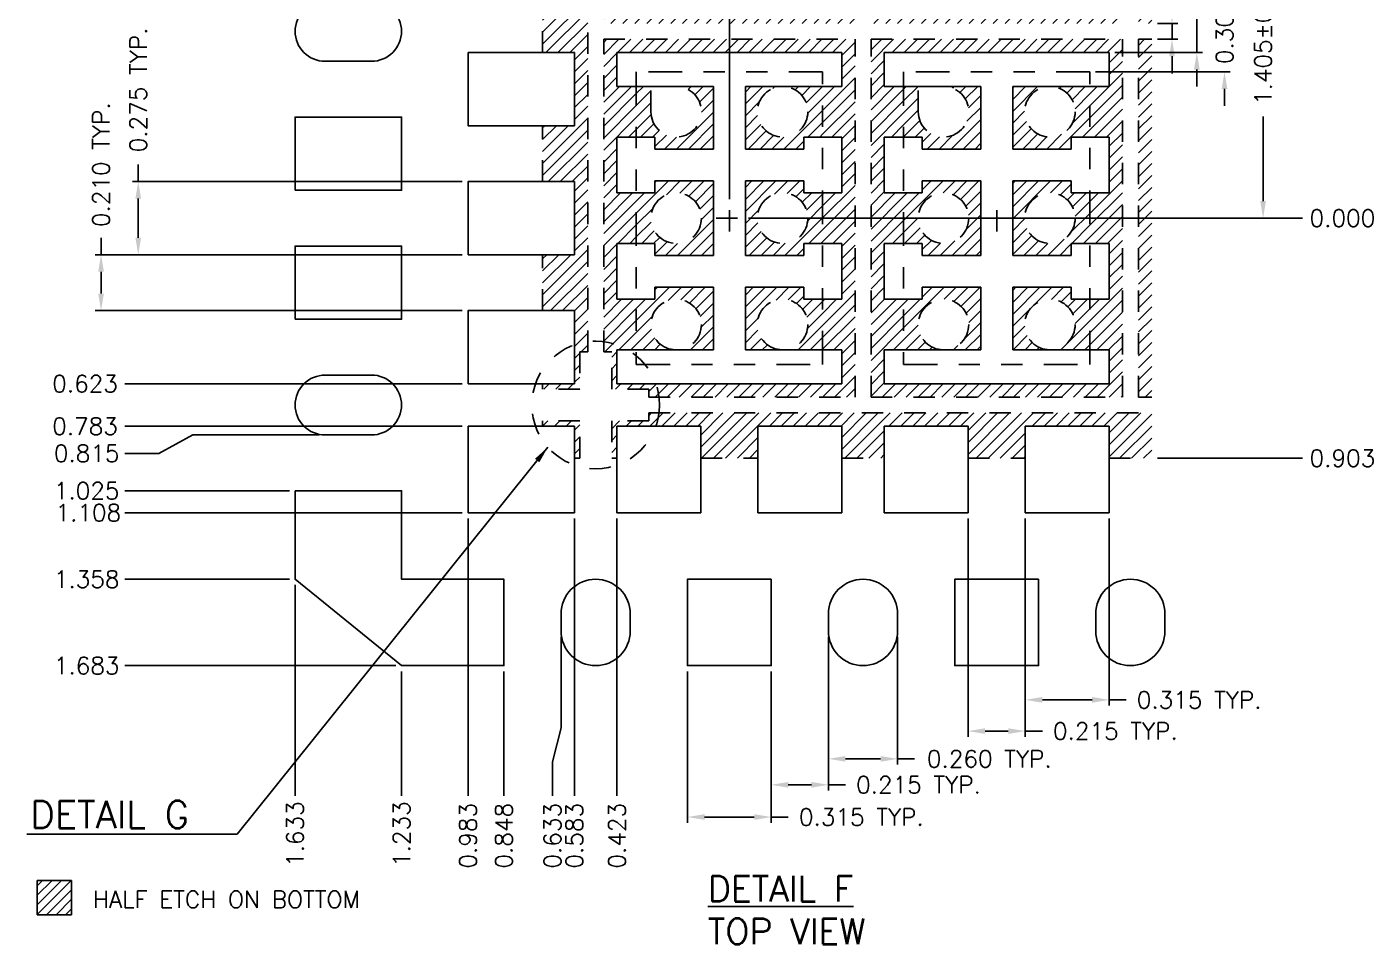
# Model space of a CAD drawing. Header units: millimetres. Extents: x 395.77 to 405.72, y 139.52 to 146.71.
# Drawn here: x 395.77 to 402.1, y 139.52 to 143.84 of the extents above; entities that cross this region are included whole.
import ezdxf
from ezdxf.enums import TextEntityAlignment as Align

# ---------------------------------------------------------------- set-up
doc = ezdxf.new("R2010")
doc.units = ezdxf.units.MM
doc.header["$LTSCALE"] = 0.5
doc.header["$PDMODE"] = 98
for name, pattern in [('CENTER', [50.8, 31.75, -6.35, 6.35, -6.35]), ('HIDDEN', [0.375, 0.25, -0.125]), ('PHANTOM2', [31.75, 15.875, -3.175, 3.175, -3.175, 3.175, -3.175])]:
    doc.linetypes.add(name, pattern=pattern)
for name, color, linetype in [('1D', 4, 'Continuous'), ('BTM', 7, 'HIDDEN'), ('CEN', 2, 'CENTER'), ('DIM', 3, 'Continuous'), ('HEB', 4, 'Continuous'), ('PKG', 1, 'PHANTOM2')]:
    doc.layers.add(name, color=color, linetype=linetype)
doc.styles.add('SIMPLEX', font='simplex.shx', dxfattribs={"bigfont": 'AllInOneBig.shx'})
doc.dimstyles.new('SHEET2', dxfattribs={"dimtxt": 0.08, "dimasz": 0.08, "dimexe": 0.027, "dimexo": 0.027, "dimgap": 0.027, "dimtad": 1, "dimdec": 3, "dimlfac": 0.8, "dimrnd": 0.0005, "dimzin": 1, "dimtxsty": 'SIMPLEX', "dimcen": 0.1905, "dimclrd": 256, "dimclre": 256, "dimclrt": 256, "dimazin": 3, "dimtp": 0.03, "dimtm": 0.05, "dimtfac": 0.8, "dimtdec": 3, "dimtmove": 0, "dimatfit": 3, "dimfxl": 0.05, "dimtzin": 4, "dimlwd": -1, "dimlwe": -1})
pattern_1 = [(45, (413.059656, 128.648747), (-0.0280633, 0.0280633), [])]

# ---------------------------------------------------------------- blocks, each defined once
blk = doc.blocks.new('*D128')
at = {"layer": 'Defpoints', "color": 0, "ltscale": 0.1, "transparency": 16777216}
for p in [(399.0722, 142.9364), (399.1347, 142.9364), (401.7659, 142.9364)]:
    blk.add_point(p, dxfattribs=at)
at = {"layer": 'DIM', "ltscale": 0.1, "transparency": 16777216}
blk.add_line((399.1617, 142.9364), (401.7659, 142.9364), dxfattribs=at)
at = {"layer": 'DIM', "ltscale": 0.1, "transparency": 16777216, "insert": (401.9529, 142.9364), "char_height": 0.08, "attachment_point": 5, "style": 'SIMPLEX'}
blk.add_mtext('\\A1;0.000', dxfattribs=at)
blk = doc.blocks.new('*D129')
at = {"layer": 'Defpoints', "color": 0, "ltscale": 0.1, "transparency": 16777216}
for p in [(399.0722, 146.3802), (399.0722, 142.9989), (399.0722, 142.9364)]:
    blk.add_point(p, dxfattribs=at)
at = {"layer": 'DIM', "ltscale": 0.1, "transparency": 16777216}
blk.add_line((399.0722, 143.0259), (399.0722, 146.3802), dxfattribs=at)
at = {"layer": 'DIM', "ltscale": 0.1, "transparency": 16777216, "insert": (399.0722, 146.5672), "char_height": 0.08, "attachment_point": 5, "rotation": 90, "style": 'SIMPLEX'}
blk.add_mtext('\\A1;0.000', dxfattribs=at)
blk = doc.blocks.new('*D130')
at = {"layer": 'Defpoints', "color": 0, "ltscale": 0.1, "transparency": 16777216}
for p in [(398.1941, 146.3802), (398.1941, 145.6708), (399.0722, 142.9364)]:
    blk.add_point(p, dxfattribs=at)
at = {"layer": 'DIM', "ltscale": 0.1, "transparency": 16777216}
blk.add_line((398.1941, 145.6978), (398.1941, 146.3802), dxfattribs=at)
at = {"layer": 'DIM', "ltscale": 0.1, "transparency": 16777216, "insert": (398.1941, 146.5672), "char_height": 0.08, "attachment_point": 5, "rotation": 90, "style": 'SIMPLEX'}
blk.add_mtext('\\A1;0.703', dxfattribs=at)
blk = doc.blocks.new('*D131')
at = {"layer": 'Defpoints', "color": 0, "ltscale": 0.1, "transparency": 16777216}
for p in [(400.3909, 144.6927), (401.5802, 144.6927), (400.3909, 142.9364)]:
    blk.add_point(p, dxfattribs=at)
at = {"layer": 'DIM', "ltscale": 0.1, "transparency": 16777216}
for p, q in [((400.4179, 144.6927), (401.6072, 144.6927)), ((401.5802, 144.6127), (401.5802, 144.2149)), ((401.5802, 143.0164), (401.5802, 143.4142)), ((400.4179, 142.9364), (401.6072, 142.9364))]:
    blk.add_line(p, q, dxfattribs=at)
for points in [[(401.5668, 144.6127), (401.5935, 144.6127), (401.5802, 144.6927)], [(401.5668, 143.0164), (401.5935, 143.0164), (401.5802, 142.9364)]]:
    blk.add_solid(points, dxfattribs=at)
at = {"layer": 'DIM', "ltscale": 0.1, "transparency": 16777216, "insert": (401.5802, 143.8146), "char_height": 0.08, "attachment_point": 5, "rotation": 90, "style": 'SIMPLEX'}
blk.add_mtext('\\A1;1.405%%P0.025', dxfattribs=at)
blk = doc.blocks.new('*D132')
at = {"layer": 'Defpoints', "color": 0, "ltscale": 0.1, "transparency": 16777216}
for p in [(400.7659, 144.0052), (401.3989, 144.0052), (400.7659, 143.6239)]:
    blk.add_point(p, dxfattribs=at)
at = {"layer": 'DIM', "ltscale": 0.1, "transparency": 16777216}
for p, q in [((401.3989, 144.0852), (401.3989, 144.1652)), ((400.7929, 144.0052), (401.4259, 144.0052)), ((401.3989, 144.0052), (401.3989, 144.0016)), ((400.7929, 143.6239), (401.4259, 143.6239)), ((401.3989, 143.6239), (401.3989, 143.6276)), ((401.3989, 143.5439), (401.3989, 143.4639))]:
    blk.add_line(p, q, dxfattribs=at)
for points in [[(401.3855, 144.0852), (401.4122, 144.0852), (401.3989, 144.0052)], [(401.3855, 143.5439), (401.4122, 143.5439), (401.3989, 143.6239)]]:
    blk.add_solid(points, dxfattribs=at)
at = {"layer": 'DIM', "ltscale": 0.1, "transparency": 16777216, "insert": (401.3989, 143.8146), "char_height": 0.08, "attachment_point": 5, "rotation": 90, "style": 'SIMPLEX'}
blk.add_mtext('\\A1;0.305', dxfattribs=at)
blk = doc.blocks.new('*D133')
at = {"layer": 'Defpoints', "color": 0, "ltscale": 0.1, "transparency": 16777216}
for p in [(400.8566, 143.9146), (401.2688, 143.9146), (400.8566, 143.7146)]:
    blk.add_point(p, dxfattribs=at)
at = {"layer": 'DIM', "ltscale": 0.1, "transparency": 16777216}
for p, q in [((401.2688, 143.9946), (401.2688, 144.827)), ((400.8836, 143.9146), (401.2958, 143.9146)), ((401.2688, 143.7146), (401.2688, 143.9146)), ((400.8836, 143.7146), (401.2958, 143.7146)), ((401.2688, 143.6346), (401.2688, 143.5546))]:
    blk.add_line(p, q, dxfattribs=at)
for points in [[(401.2554, 143.9946), (401.2821, 143.9946), (401.2688, 143.9146)], [(401.2554, 143.6346), (401.2821, 143.6346), (401.2688, 143.7146)]]:
    blk.add_solid(points, dxfattribs=at)
at = {"layer": 'DIM', "ltscale": 0.1, "transparency": 16777216, "insert": (401.2688, 145.2274), "char_height": 0.08, "attachment_point": 5, "rotation": 90, "style": 'SIMPLEX'}
blk.add_mtext('\\A1;0.160%%P0.030', dxfattribs=at)
blk = doc.blocks.new('*D134')
at = {"layer": 'Defpoints', "color": 0, "ltscale": 0.1, "transparency": 16777216}
for p in [(401.0566, 143.8521), (401.1521, 143.8521), (401.0566, 143.7771)]:
    blk.add_point(p, dxfattribs=at)
at = {"layer": 'DIM', "ltscale": 0.1, "transparency": 16777216}
for p, q in [((401.1521, 143.9321), (401.1521, 144.0121)), ((401.0836, 143.8521), (401.1791, 143.8521)), ((401.1521, 143.7771), (401.1521, 143.8521)), ((401.0836, 143.7771), (401.1791, 143.7771)), ((401.1521, 143.6971), (401.1521, 143.6171))]:
    blk.add_line(p, q, dxfattribs=at)
for points in [[(401.1387, 143.9321), (401.1654, 143.9321), (401.1521, 143.8521)], [(401.1387, 143.6971), (401.1654, 143.6971), (401.1521, 143.7771)]]:
    blk.add_solid(points, dxfattribs=at)
at = {"layer": 'DIM', "ltscale": 0.1, "transparency": 16777216, "insert": (401.1521, 144.1991), "char_height": 0.08, "attachment_point": 5, "rotation": 90, "style": 'SIMPLEX'}
blk.add_mtext('\\A1;0.060', dxfattribs=at)
blk = doc.blocks.new('*D135')
at = {"layer": 'Defpoints', "color": 0, "ltscale": 0.1, "transparency": 16777216}
for p in [(399.0722, 142.9364), (397.0316, 141.2396), (397.0316, 140.2208)]:
    blk.add_point(p, dxfattribs=at)
at = {"layer": 'DIM', "ltscale": 0.1, "transparency": 16777216}
blk.add_line((397.0316, 141.2126), (397.0316, 140.2208), dxfattribs=at)
at = {"layer": 'DIM', "ltscale": 0.1, "transparency": 16777216, "insert": (397.0316, 140.0414), "char_height": 0.08, "attachment_point": 5, "rotation": 90, "style": 'SIMPLEX'}
blk.add_mtext('\\A1;1.633', dxfattribs=at)
blk = doc.blocks.new('*D136')
at = {"layer": 'Defpoints', "color": 0, "ltscale": 0.1, "transparency": 16777216}
for p in [(399.0722, 142.9364), (397.5316, 140.8333), (397.5316, 140.2208)]:
    blk.add_point(p, dxfattribs=at)
at = {"layer": 'DIM', "ltscale": 0.1, "transparency": 16777216}
blk.add_line((397.5316, 140.8063), (397.5316, 140.2208), dxfattribs=at)
at = {"layer": 'DIM', "ltscale": 0.1, "transparency": 16777216, "insert": (397.5316, 140.0414), "char_height": 0.08, "attachment_point": 5, "rotation": 90, "style": 'SIMPLEX'}
blk.add_mtext('\\A1;1.233', dxfattribs=at)
blk = doc.blocks.new('*D137')
at = {"layer": 'Defpoints', "color": 0, "ltscale": 0.1, "transparency": 16777216}
for p in [(399.0722, 142.9364), (397.8441, 141.5521), (397.8441, 140.2208)]:
    blk.add_point(p, dxfattribs=at)
at = {"layer": 'DIM', "ltscale": 0.1, "transparency": 16777216}
blk.add_line((397.8441, 141.5251), (397.8441, 140.2208), dxfattribs=at)
at = {"layer": 'DIM', "ltscale": 0.1, "transparency": 16777216, "insert": (397.8441, 140.0338), "char_height": 0.08, "attachment_point": 5, "rotation": 90, "style": 'SIMPLEX'}
blk.add_mtext('\\A1;0.983', dxfattribs=at)
blk = doc.blocks.new('*D138')
at = {"layer": 'Defpoints', "color": 0, "ltscale": 0.1, "transparency": 16777216}
for p in [(399.0722, 142.9364), (398.3441, 141.5521), (398.3441, 140.2208)]:
    blk.add_point(p, dxfattribs=at)
at = {"layer": 'DIM', "ltscale": 0.1, "transparency": 16777216}
blk.add_line((398.3441, 141.5251), (398.3441, 140.2208), dxfattribs=at)
at = {"layer": 'DIM', "ltscale": 0.1, "transparency": 16777216, "insert": (398.3441, 140.0338), "char_height": 0.08, "attachment_point": 5, "rotation": 90, "style": 'SIMPLEX'}
blk.add_mtext('\\A1;0.583', dxfattribs=at)
blk = doc.blocks.new('*D139')
at = {"layer": 'Defpoints', "color": 0, "ltscale": 0.1, "transparency": 16777216}
for p in [(399.0722, 142.9364), (398.5441, 141.5521), (398.5441, 140.2208)]:
    blk.add_point(p, dxfattribs=at)
at = {"layer": 'DIM', "ltscale": 0.1, "transparency": 16777216}
blk.add_line((398.5441, 141.5251), (398.5441, 140.2208), dxfattribs=at)
at = {"layer": 'DIM', "ltscale": 0.1, "transparency": 16777216, "insert": (398.5441, 140.0338), "char_height": 0.08, "attachment_point": 5, "rotation": 90, "style": 'SIMPLEX'}
blk.add_mtext('\\A1;0.423', dxfattribs=at)
blk = doc.blocks.new('*D140')
at = {"layer": 'Defpoints', "color": 0, "ltscale": 0.1, "transparency": 16777216}
for p in [(399.0722, 142.9364), (396.2316, 141.6552), (397.0316, 141.6552)]:
    blk.add_point(p, dxfattribs=at)
at = {"layer": 'DIM', "ltscale": 0.1, "transparency": 16777216}
blk.add_line((397.0046, 141.6552), (396.2316, 141.6552), dxfattribs=at)
at = {"layer": 'DIM', "ltscale": 0.1, "transparency": 16777216, "insert": (396.0522, 141.6552), "char_height": 0.08, "attachment_point": 5, "style": 'SIMPLEX'}
blk.add_mtext('\\A1;1.025', dxfattribs=at)
blk = doc.blocks.new('*D141')
at = {"layer": 'Defpoints', "color": 0, "ltscale": 0.1, "transparency": 16777216}
for p in [(399.0722, 142.9364), (397.1722, 141.9177), (396.2316, 141.8309)]:
    blk.add_point(p, dxfattribs=at)
at = {"layer": 'DIM', "ltscale": 0.1, "transparency": 16777216}
for p, q in [((396.5516, 141.9177), (396.3916, 141.8309)), ((397.1452, 141.9177), (396.5516, 141.9177)), ((396.3916, 141.8309), (396.2316, 141.8309))]:
    blk.add_line(p, q, dxfattribs=at)
at = {"layer": 'DIM', "ltscale": 0.1, "transparency": 16777216, "insert": (396.0522, 141.8309), "char_height": 0.08, "attachment_point": 5, "style": 'SIMPLEX'}
blk.add_mtext('\\A1;0.815', dxfattribs=at)
blk = doc.blocks.new('*D142')
at = {"layer": 'Defpoints', "color": 0, "ltscale": 0.1, "transparency": 16777216}
for p in [(399.0722, 142.9364), (396.2316, 141.9583), (397.8441, 141.9583)]:
    blk.add_point(p, dxfattribs=at)
at = {"layer": 'DIM', "ltscale": 0.1, "transparency": 16777216}
blk.add_line((397.8171, 141.9583), (396.2316, 141.9583), dxfattribs=at)
at = {"layer": 'DIM', "ltscale": 0.1, "transparency": 16777216, "insert": (396.0446, 141.9583), "char_height": 0.08, "attachment_point": 5, "style": 'SIMPLEX'}
blk.add_mtext('\\A1;0.783', dxfattribs=at)
blk = doc.blocks.new('*D143')
at = {"layer": 'Defpoints', "color": 0, "ltscale": 0.1, "transparency": 16777216}
for p in [(399.0722, 142.9364), (396.2316, 142.1583), (397.8441, 142.1583)]:
    blk.add_point(p, dxfattribs=at)
at = {"layer": 'DIM', "ltscale": 0.1, "transparency": 16777216}
blk.add_line((397.8171, 142.1583), (396.2316, 142.1583), dxfattribs=at)
at = {"layer": 'DIM', "ltscale": 0.1, "transparency": 16777216, "insert": (396.0446, 142.1583), "char_height": 0.08, "attachment_point": 5, "style": 'SIMPLEX'}
blk.add_mtext('\\A1;0.623', dxfattribs=at)
blk = doc.blocks.new('*D144')
at = {"layer": 'Defpoints', "color": 0, "ltscale": 0.1, "transparency": 16777216}
for p in [(399.0722, 142.9364), (401.0566, 141.8083), (401.7659, 141.8083)]:
    blk.add_point(p, dxfattribs=at)
at = {"layer": 'DIM', "ltscale": 0.1, "transparency": 16777216}
blk.add_line((401.0836, 141.8083), (401.7659, 141.8083), dxfattribs=at)
at = {"layer": 'DIM', "ltscale": 0.1, "transparency": 16777216, "insert": (401.9529, 141.8083), "char_height": 0.08, "attachment_point": 5, "style": 'SIMPLEX'}
blk.add_mtext('\\A1;0.903', dxfattribs=at)
blk = doc.blocks.new('*D149')
at = {"layer": 'Defpoints', "color": 0, "ltscale": 0.1, "transparency": 16777216}
for p in [(396.2945, 143.1083), (397.8441, 143.1083), (397.8441, 142.7646)]:
    blk.add_point(p, dxfattribs=at)
at = {"layer": 'DIM', "ltscale": 0.1, "transparency": 16777216}
for p, q in [((396.2945, 143.1083), (396.2945, 143.1883)), ((397.8171, 143.1083), (396.2675, 143.1083)), ((396.2945, 142.8446), (396.2945, 143.0283)), ((397.8171, 142.7646), (396.2675, 142.7646))]:
    blk.add_line(p, q, dxfattribs=at)
for points in [[(396.2811, 143.0283), (396.3078, 143.0283), (396.2945, 143.1083)], [(396.2811, 142.8446), (396.3078, 142.8446), (396.2945, 142.7646)]]:
    blk.add_solid(points, dxfattribs=at)
at = {"layer": 'DIM', "ltscale": 0.1, "transparency": 16777216, "insert": (396.2945, 143.5391), "char_height": 0.08, "attachment_point": 5, "rotation": 90, "style": 'SIMPLEX'}
blk.add_mtext('\\A1;0.275 TYP.', dxfattribs=at)
blk = doc.blocks.new('*D150')
at = {"layer": 'Defpoints', "color": 0, "ltscale": 0.1, "transparency": 16777216}
for p in [(396.1197, 142.7646), (397.8441, 142.7646), (397.8441, 142.5021)]:
    blk.add_point(p, dxfattribs=at)
at = {"layer": 'DIM', "ltscale": 0.1, "transparency": 16777216}
for p, q in [((396.1197, 142.7646), (396.1197, 142.8446)), ((397.8171, 142.7646), (396.0927, 142.7646)), ((396.1197, 142.5821), (396.1197, 142.6846)), ((397.8171, 142.5021), (396.0927, 142.5021))]:
    blk.add_line(p, q, dxfattribs=at)
for points in [[(396.1064, 142.6846), (396.133, 142.6846), (396.1197, 142.7646)], [(396.1064, 142.5821), (396.133, 142.5821), (396.1197, 142.5021)]]:
    blk.add_solid(points, dxfattribs=at)
at = {"layer": 'DIM', "ltscale": 0.1, "transparency": 16777216, "insert": (396.1197, 143.1877), "char_height": 0.08, "attachment_point": 5, "rotation": 90, "style": 'SIMPLEX'}
blk.add_mtext('\\A1;0.210 TYP.', dxfattribs=at)
blk = doc.blocks.new('*D151')
at = {"layer": 'Defpoints', "color": 0, "ltscale": 0.1, "transparency": 16777216}
for p in [(400.4628, 141.5521), (400.8566, 141.5521), (400.8566, 140.6725)]:
    blk.add_point(p, dxfattribs=at)
at = {"layer": 'DIM', "ltscale": 0.1, "transparency": 16777216}
for p, q in [((400.4628, 141.5251), (400.4628, 140.6455)), ((400.8566, 141.5251), (400.8566, 140.6455)), ((400.5428, 140.6725), (400.7766, 140.6725)), ((400.8566, 140.6725), (400.9366, 140.6725))]:
    blk.add_line(p, q, dxfattribs=at)
for points in [[(400.5428, 140.6858), (400.5428, 140.6591), (400.4628, 140.6725)], [(400.7766, 140.6858), (400.7766, 140.6591), (400.8566, 140.6725)]]:
    blk.add_solid(points, dxfattribs=at)
at = {"layer": 'DIM', "ltscale": 0.1, "transparency": 16777216, "insert": (401.2797, 140.6725), "char_height": 0.08, "attachment_point": 5, "style": 'SIMPLEX'}
blk.add_mtext('\\A1;0.315 TYP.', dxfattribs=at)
blk = doc.blocks.new('*D152')
at = {"layer": 'Defpoints', "color": 0, "ltscale": 0.1, "transparency": 16777216}
for p in [(400.1941, 141.5521), (400.4628, 141.5521), (400.4628, 140.5256)]:
    blk.add_point(p, dxfattribs=at)
at = {"layer": 'DIM', "ltscale": 0.1, "transparency": 16777216}
for p, q in [((400.1941, 141.5251), (400.1941, 140.4986)), ((400.4628, 141.5251), (400.4628, 140.4986)), ((400.2741, 140.5256), (400.3828, 140.5256)), ((400.4628, 140.5256), (400.5428, 140.5256))]:
    blk.add_line(p, q, dxfattribs=at)
for points in [[(400.2741, 140.5389), (400.2741, 140.5123), (400.1941, 140.5256)], [(400.3828, 140.5389), (400.3828, 140.5123), (400.4628, 140.5256)]]:
    blk.add_solid(points, dxfattribs=at)
at = {"layer": 'DIM', "ltscale": 0.1, "transparency": 16777216, "insert": (400.886, 140.5256), "char_height": 0.08, "attachment_point": 5, "style": 'SIMPLEX'}
blk.add_mtext('\\A1;0.215 TYP.', dxfattribs=at)
blk = doc.blocks.new('*D153')
at = {"layer": 'Defpoints', "color": 0, "ltscale": 0.1, "transparency": 16777216}
for p in [(399.0722, 142.9364), (396.2316, 141.2396), (397.0316, 141.2396)]:
    blk.add_point(p, dxfattribs=at)
at = {"layer": 'DIM', "ltscale": 0.1, "transparency": 16777216}
blk.add_line((397.0046, 141.2396), (396.2316, 141.2396), dxfattribs=at)
at = {"layer": 'DIM', "ltscale": 0.1, "transparency": 16777216, "insert": (396.0522, 141.2396), "char_height": 0.08, "attachment_point": 5, "style": 'SIMPLEX'}
blk.add_mtext('\\A1;1.358', dxfattribs=at)
blk = doc.blocks.new('*D154')
at = {"layer": 'Defpoints', "color": 0, "ltscale": 0.1, "transparency": 16777216}
for p in [(399.0722, 142.9364), (396.2316, 140.8333), (397.5316, 140.8333)]:
    blk.add_point(p, dxfattribs=at)
at = {"layer": 'DIM', "ltscale": 0.1, "transparency": 16777216}
blk.add_line((397.5046, 140.8333), (396.2316, 140.8333), dxfattribs=at)
at = {"layer": 'DIM', "ltscale": 0.1, "transparency": 16777216, "insert": (396.0522, 140.8333), "char_height": 0.08, "attachment_point": 5, "style": 'SIMPLEX'}
blk.add_mtext('\\A1;1.683', dxfattribs=at)
blk = doc.blocks.new('*D155')
at = {"layer": 'Defpoints', "color": 0, "ltscale": 0.1, "transparency": 16777216}
for p in [(399.0722, 142.9364), (396.2316, 141.5521), (397.8441, 141.5521)]:
    blk.add_point(p, dxfattribs=at)
at = {"layer": 'DIM', "ltscale": 0.1, "transparency": 16777216}
blk.add_line((397.8171, 141.5521), (396.2316, 141.5521), dxfattribs=at)
at = {"layer": 'DIM', "ltscale": 0.1, "transparency": 16777216, "insert": (396.0598, 141.5521), "char_height": 0.08, "attachment_point": 5, "style": 'SIMPLEX'}
blk.add_mtext('\\A1;1.108', dxfattribs=at)
blk = doc.blocks.new('*D156')
at = {"layer": 'Defpoints', "color": 0, "ltscale": 0.1, "transparency": 16777216}
for p in [(399.0722, 142.9364), (398.0128, 140.8333), (398.0128, 140.2208)]:
    blk.add_point(p, dxfattribs=at)
at = {"layer": 'DIM', "ltscale": 0.1, "transparency": 16777216}
blk.add_line((398.0128, 140.8063), (398.0128, 140.2208), dxfattribs=at)
at = {"layer": 'DIM', "ltscale": 0.1, "transparency": 16777216, "insert": (398.0128, 140.0338), "char_height": 0.08, "attachment_point": 5, "rotation": 90, "style": 'SIMPLEX'}
blk.add_mtext('\\A1;0.848', dxfattribs=at)
blk = doc.blocks.new('*D157')
at = {"layer": 'Defpoints', "color": 0, "ltscale": 0.1, "transparency": 16777216}
for p in [(399.0722, 142.9364), (398.2816, 140.9958), (398.241, 140.2208)]:
    blk.add_point(p, dxfattribs=at)
at = {"layer": 'DIM', "ltscale": 0.1, "transparency": 16777216}
for p, q in [((398.2816, 140.9688), (398.2816, 140.5408)), ((398.2816, 140.5408), (398.241, 140.3808)), ((398.241, 140.3808), (398.241, 140.2208))]:
    blk.add_line(p, q, dxfattribs=at)
at = {"layer": 'DIM', "ltscale": 0.1, "transparency": 16777216, "insert": (398.241, 140.0338), "char_height": 0.08, "attachment_point": 5, "rotation": 90, "style": 'SIMPLEX'}
blk.add_mtext('\\A1;0.633', dxfattribs=at)
blk = doc.blocks.new('*D160')
at = {"layer": 'Defpoints', "color": 0, "ltscale": 0.1, "transparency": 16777216}
for p in [(398.8753, 140.8333), (399.2691, 140.8333), (399.2691, 140.1217)]:
    blk.add_point(p, dxfattribs=at)
at = {"layer": 'DIM', "ltscale": 0.1, "transparency": 16777216}
for p, q in [((398.8753, 140.8063), (398.8753, 140.0947)), ((399.2691, 140.8063), (399.2691, 140.0947)), ((398.9553, 140.1217), (399.1891, 140.1217)), ((399.2691, 140.1217), (399.3491, 140.1217))]:
    blk.add_line(p, q, dxfattribs=at)
for points in [[(398.9553, 140.1351), (398.9553, 140.1084), (398.8753, 140.1217)], [(399.1891, 140.1351), (399.1891, 140.1084), (399.2691, 140.1217)]]:
    blk.add_solid(points, dxfattribs=at)
at = {"layer": 'DIM', "ltscale": 0.1, "transparency": 16777216, "insert": (399.6922, 140.1217), "char_height": 0.08, "attachment_point": 5, "style": 'SIMPLEX'}
blk.add_mtext('\\A1;0.315 TYP.', dxfattribs=at)
blk = doc.blocks.new('*D161')
at = {"layer": 'Defpoints', "color": 0, "ltscale": 0.1, "transparency": 16777216}
for p in [(399.5378, 140.9958), (399.2691, 140.8333), (399.5378, 140.2732)]:
    blk.add_point(p, dxfattribs=at)
at = {"layer": 'DIM', "ltscale": 0.1, "transparency": 16777216}
for p, q in [((399.5378, 140.9688), (399.5378, 140.2462)), ((399.2691, 140.8063), (399.2691, 140.2462)), ((399.3491, 140.2732), (399.4578, 140.2732)), ((399.5378, 140.2732), (399.6178, 140.2732))]:
    blk.add_line(p, q, dxfattribs=at)
for points in [[(399.3491, 140.2865), (399.3491, 140.2599), (399.2691, 140.2732)], [(399.4578, 140.2865), (399.4578, 140.2599), (399.5378, 140.2732)]]:
    blk.add_solid(points, dxfattribs=at)
at = {"layer": 'DIM', "ltscale": 0.1, "transparency": 16777216, "insert": (399.961, 140.2732), "char_height": 0.08, "attachment_point": 5, "style": 'SIMPLEX'}
blk.add_mtext('\\A1;0.215 TYP.', dxfattribs=at)
blk = doc.blocks.new('*D162')
at = {"layer": 'Defpoints', "color": 0, "ltscale": 0.1, "transparency": 16777216}
for p in [(399.5378, 140.9958), (399.8628, 140.9958), (399.8628, 140.3951)]:
    blk.add_point(p, dxfattribs=at)
at = {"layer": 'DIM', "ltscale": 0.1, "transparency": 16777216}
for p, q in [((399.5378, 140.9688), (399.5378, 140.3681)), ((399.8628, 140.9688), (399.8628, 140.3681)), ((399.6178, 140.3951), (399.7828, 140.3951)), ((399.8628, 140.3951), (399.9428, 140.3951))]:
    blk.add_line(p, q, dxfattribs=at)
for points in [[(399.6178, 140.4084), (399.6178, 140.3818), (399.5378, 140.3951)], [(399.7828, 140.4084), (399.7828, 140.3818), (399.8628, 140.3951)]]:
    blk.add_solid(points, dxfattribs=at)
at = {"layer": 'DIM', "ltscale": 0.1, "transparency": 16777216, "insert": (400.2936, 140.3951), "char_height": 0.08, "attachment_point": 5, "style": 'SIMPLEX'}
blk.add_mtext('\\A1;0.260 TYP.', dxfattribs=at)

msp = doc.modelspace()

# ---------------------------------------------------------------- hatches: boundary and pattern name
at = {"layer": 'HEB', "ltscale": 0.1}
h = msp.add_hatch(dxfattribs=at)
h.set_pattern_fill('ANSI31', color=256, scale=0.0125)
h.set_pattern_definition(pattern_1)
h.paths.add_polyline_path([(398.4066, 145.6708), (398.1941, 145.6708), (398.1941, 145.4708), (398.3441, 145.4708), (398.3441, 145.1271), (398.1941, 145.1271), (398.1941, 144.8646), (398.3441, 144.8646), (398.3441, 144.5208), (398.1941, 144.5208), (398.1941, 144.2583), (398.3441, 144.2583), (398.3441, 143.9146), (398.1941, 143.9146), (398.1941, 143.7146), (398.3441, 143.7146), (398.3441, 143.3708), (398.1941, 143.3708), (398.1941, 143.1083), (398.3441, 143.1083), (398.3441, 142.7646), (398.1941, 142.7646), (398.1941, 142.5021), (398.3441, 142.5021), (398.3441, 142.1583), (398.1941, 142.1583), (398.1941, 142.1333), (398.3691, 142.1333), (398.3691, 142.3083), (398.4066, 142.3083)])
h.paths.add_polyline_path([(398.3691, 141.9833), (398.1941, 141.9833), (398.1941, 141.9583), (398.3441, 141.9583), (398.3441, 141.8083), (398.3691, 141.8083)])
h.paths.add_polyline_path([(401.0566, 142.0208), (398.6941, 142.0208), (398.6941, 141.9833), (398.5191, 141.9833), (398.5191, 141.8083), (398.5441, 141.8083), (398.5441, 141.9583), (398.9378, 141.9583), (398.9378, 141.8083), (399.2066, 141.8083), (399.2066, 141.9583), (399.6003, 141.9583), (399.6003, 141.8083), (399.8003, 141.8083), (399.8003, 141.9583), (400.1941, 141.9583), (400.1941, 141.8083), (400.4628, 141.8083), (400.4628, 141.9583), (400.8566, 141.9583), (400.8566, 141.8083), (401.0566, 141.8083)])
h.paths.add_polyline_path([(401.0566, 143.7771), (400.9941, 143.7771), (400.9941, 142.0958), (401.0566, 142.0958)])
h.paths.add_polyline_path([(401.0566, 145.5333), (400.9941, 145.5333), (400.9941, 143.8521), (401.0566, 143.8521)])
h.paths.add_polyline_path([(401.0566, 145.6708), (400.9941, 145.6708), (400.9941, 145.6083), (401.0566, 145.6083)])
h.paths.add_polyline_path([(400.9191, 145.6708), (399.7378, 145.6708), (399.7378, 145.6083), (400.9191, 145.6083)])
h.paths.add_polyline_path([(399.6628, 145.6708), (398.4816, 145.6708), (398.4816, 145.6083), (399.6628, 145.6083)])
h.paths.add_polyline_path([(399.6628, 143.7771), (398.4816, 143.7771), (398.4816, 142.3083), (398.5191, 142.3083), (398.5191, 142.1333), (398.6941, 142.1333), (398.6941, 142.0958), (399.6628, 142.0958), (399.6628, 143.7146), (399.6003, 143.7146), (399.6003, 143.5552), (399.5097, 143.5552), (399.5097, 143.3177), (399.6003, 143.3177), (399.6003, 143.0552), (399.5097, 143.0552), (399.5097, 142.8177), (399.6003, 142.8177), (399.6003, 142.5552), (399.5097, 142.5552), (399.5097, 142.3177), (399.6003, 142.3177), (399.6003, 142.1583), (398.5441, 142.1583), (398.5441, 142.3177), (398.6347, 142.3177), (398.6347, 142.5552), (398.5441, 142.5552), (398.5441, 142.8177), (398.6347, 142.8177), (398.6347, 143.0552), (398.5441, 143.0552), (398.5441, 143.3177), (398.6347, 143.3177), (398.6347, 143.5552), (398.5441, 143.5552), (398.5441, 143.7146), (399.6003, 143.7146), (399.6628, 143.7146)])
h.paths.add_polyline_path([(400.9191, 143.7771), (399.7378, 143.7771), (399.7378, 142.0958), (400.9191, 142.0958), (400.9191, 143.7146), (400.8566, 143.7146), (400.8566, 143.5552), (400.7659, 143.5552), (400.7659, 143.3177), (400.8566, 143.3177), (400.8566, 143.0552), (400.7659, 143.0552), (400.7659, 142.8177), (400.8566, 142.8177), (400.8566, 142.5552), (400.7659, 142.5552), (400.7659, 142.3177), (400.8566, 142.3177), (400.8566, 142.1583), (399.8003, 142.1583), (399.8003, 142.3177), (399.8909, 142.3177), (399.8909, 142.5552), (399.8003, 142.5552), (399.8003, 142.8177), (399.8909, 142.8177), (399.8909, 143.0552), (399.8003, 143.0552), (399.8003, 143.3177), (399.8909, 143.3177), (399.8909, 143.5552), (399.8003, 143.5552), (399.8003, 143.7146), (400.8566, 143.7146), (400.9191, 143.7146)])
h.paths.add_polyline_path([(400.9191, 145.4708), (400.8566, 145.4708), (400.8566, 145.3114), (400.7659, 145.3114), (400.7659, 145.0739), (400.8566, 145.0739), (400.8566, 144.8114), (400.7659, 144.8114), (400.7659, 144.5739), (400.8566, 144.5739), (400.8566, 144.3114), (400.7659, 144.3114), (400.7659, 144.0739), (400.8566, 144.0739), (400.8566, 143.9146), (399.8003, 143.9146), (399.8003, 144.0739), (399.8909, 144.0739), (399.8909, 144.3114), (399.8003, 144.3114), (399.8003, 144.5739), (399.8909, 144.5739), (399.8909, 144.8114), (399.8003, 144.8114), (399.8003, 145.0739), (399.8909, 145.0739), (399.8909, 145.3114), (399.8003, 145.3114), (399.8003, 145.4708), (400.8566, 145.4708), (400.9191, 145.4708), (400.9191, 145.5333), (399.7378, 145.5333), (399.7378, 143.8521), (400.9191, 143.8521)])
h.paths.add_polyline_path([(399.6628, 145.4708), (399.6003, 145.4708), (399.6003, 145.3114), (399.5097, 145.3114), (399.5097, 145.0739), (399.6003, 145.0739), (399.6003, 144.8114), (399.5097, 144.8114), (399.5097, 144.5739), (399.6003, 144.5739), (399.6003, 144.3114), (399.5097, 144.3114), (399.5097, 144.0739), (399.6003, 144.0739), (399.6003, 143.9146), (398.5441, 143.9146), (398.5441, 144.0739), (398.6347, 144.0739), (398.6347, 144.3114), (398.5441, 144.3114), (398.5441, 144.5739), (398.6347, 144.5739), (398.6347, 144.8114), (398.5441, 144.8114), (398.5441, 145.0739), (398.6347, 145.0739), (398.6347, 145.3114), (398.5441, 145.3114), (398.5441, 145.4708), (399.6003, 145.4708), (399.6628, 145.4708), (399.6628, 145.5333), (398.4816, 145.5333), (398.4816, 143.8521), (399.6628, 143.8521)])
h = msp.add_hatch(dxfattribs=at)
h.set_pattern_fill('ANSI31', color=256, scale=0.0125)
h.set_pattern_definition(pattern_1)
h.paths.add_polyline_path([(399.4222, 143.3177), (399.5097, 143.3177), (399.5097, 143.5552), (399.3222, 143.5552, -0.414214), (399.4409, 143.4364, -1), (399.2034, 143.4364, -0.414214), (399.3222, 143.5552), (399.1472, 143.5552), (399.1472, 143.2614), (399.4222, 143.2614)])
h.paths.add_polyline_path([(398.9972, 143.1114), (398.7222, 143.1114), (398.7222, 143.0552), (398.6347, 143.0552), (398.6347, 142.8177), (398.7222, 142.8177), (398.7222, 142.7614), (398.9972, 142.7614)])
h.paths.add_polyline_path([(398.9409, 142.9364, -1), (398.7034, 142.9364, -1)], flags=16)
h.paths.add_polyline_path([(398.9972, 142.6114), (398.7222, 142.6114), (398.7222, 142.5552), (398.6347, 142.5552), (398.6347, 142.3177), (398.8222, 142.3177, -0.414214), (398.7034, 142.4364, -1), (398.9409, 142.4364, -0.414214), (398.8222, 142.3177), (398.9972, 142.3177)])
h.paths.add_polyline_path([(399.4222, 142.6114), (399.1472, 142.6114), (399.1472, 142.3177), (399.3222, 142.3177, -0.414214), (399.2034, 142.4364, -1), (399.4409, 142.4364, -0.414214), (399.3222, 142.3177), (399.5097, 142.3177), (399.5097, 142.5552), (399.4222, 142.5552)])
h.paths.add_polyline_path([(399.4222, 142.8177), (399.5097, 142.8177), (399.5097, 143.0552), (399.4222, 143.0552), (399.4222, 143.1114), (399.1472, 143.1114), (399.1472, 142.7614), (399.4222, 142.7614)])
h.paths.add_polyline_path([(399.2034, 142.9364, -1), (399.4409, 142.9364, -1)], flags=16)
h.paths.add_polyline_path([(398.9972, 143.5552), (398.8222, 143.5552, -2.414214), (398.7034, 143.4364), (398.7034, 143.5552), (398.6347, 143.5552), (398.6347, 143.3177), (398.7222, 143.3177), (398.7222, 143.2614), (398.9972, 143.2614)])
h = msp.add_hatch(dxfattribs=at)
h.set_pattern_fill('ANSI31', color=256, scale=0.0125)
h.set_pattern_definition(pattern_1)
h.paths.add_polyline_path([(400.6784, 143.3177), (400.7659, 143.3177), (400.7659, 143.5552), (400.5784, 143.5552, -0.414214), (400.6972, 143.4364, -1), (400.4597, 143.4364, -0.414214), (400.5784, 143.5552), (400.4034, 143.5552), (400.4034, 143.2614), (400.6784, 143.2614)])
h.paths.add_polyline_path([(400.2534, 143.1114), (399.9784, 143.1114), (399.9784, 143.0552), (399.8909, 143.0552), (399.8909, 142.8177), (399.9784, 142.8177), (399.9784, 142.7614), (400.2534, 142.7614)])
h.paths.add_polyline_path([(400.1972, 142.9364, -1), (399.9597, 142.9364, -1)], flags=16)
h.paths.add_polyline_path([(400.2534, 142.6114), (399.9784, 142.6114), (399.9784, 142.5552), (399.8909, 142.5552), (399.8909, 142.3177), (400.0784, 142.3177, -0.414214), (399.9597, 142.4364, -1), (400.1972, 142.4364, -0.414214), (400.0784, 142.3177), (400.2534, 142.3177)])
h.paths.add_polyline_path([(400.6784, 142.6114), (400.4034, 142.6114), (400.4034, 142.3177), (400.5784, 142.3177, -0.414214), (400.4597, 142.4364, -1), (400.6972, 142.4364, -0.414214), (400.5784, 142.3177), (400.7659, 142.3177), (400.7659, 142.5552), (400.6784, 142.5552)])
h.paths.add_polyline_path([(400.6784, 142.8177), (400.7659, 142.8177), (400.7659, 143.0552), (400.6784, 143.0552), (400.6784, 143.1114), (400.4034, 143.1114), (400.4034, 142.7614), (400.6784, 142.7614)])
h.paths.add_polyline_path([(400.4597, 142.9364, -1), (400.6972, 142.9364, -1)], flags=16)
h.paths.add_polyline_path([(400.2534, 143.5552), (400.0784, 143.5552, -2.414214), (399.9597, 143.4364), (399.9597, 143.5552), (399.8909, 143.5552), (399.8909, 143.3177), (399.9784, 143.3177), (399.9784, 143.2614), (400.2534, 143.2614)])
at = {"layer": 'HEB'}
h = msp.add_hatch(dxfattribs=at)
h.set_pattern_fill('ANSI31', color=256, scale=0.01, angle=360, style=0)
h.set_pattern_definition([(45, (398.131625, 142.604313), (-0.02245064, 0.02245064), [])])
h.paths.add_polyline_path([(395.9807, 139.6625), (395.9807, 139.8233), (395.8199, 139.8233), (395.8199, 139.6625)])

# ---------------------------------------------------------------- linework, layer by layer
at = {"ltscale": 0.1}
for p, q in [((398.5441, 143.7146), (399.6003, 143.7146)), ((398.5441, 143.5552), (398.5441, 143.7146)), ((399.6003, 143.5552), (399.6003, 143.7146)), ((399.8003, 143.7146), (400.8566, 143.7146)), ((399.8003, 143.5552), (399.8003, 143.7146)), ((400.8566, 143.5552), (400.8566, 143.7146)), ((398.9972, 143.5552), (398.5441, 143.5552)), ((398.9972, 143.5552), (398.9972, 143.2614)), ((399.1472, 143.2614), (399.1472, 143.5552)), ((399.1472, 143.5552), (399.6003, 143.5552)), ((400.2534, 143.5552), (399.8003, 143.5552)), ((400.2534, 143.5552), (400.2534, 143.2614)), ((400.4034, 143.2614), (400.4034, 143.5552)), ((400.4034, 143.5552), (400.8566, 143.5552)), ((398.7222, 143.3177), (398.5441, 143.3177)), ((398.5441, 143.0552), (398.5441, 143.3177)), ((398.7222, 143.3177), (398.7222, 143.2614)), ((399.4222, 143.2614), (399.4222, 143.3177)), ((399.4222, 143.3177), (399.6003, 143.3177)), ((399.6003, 143.0552), (399.6003, 143.3177)), ((399.9784, 143.3177), (399.8003, 143.3177)), ((399.8003, 143.0552), (399.8003, 143.3177)), ((399.9784, 143.3177), (399.9784, 143.2614)), ((400.6784, 143.2614), (400.6784, 143.3177)), ((400.6784, 143.3177), (400.8566, 143.3177)), ((400.8566, 143.0552), (400.8566, 143.3177)), ((398.9972, 143.2614), (398.7222, 143.2614)), ((399.1472, 143.2614), (399.4222, 143.2614)), ((400.2534, 143.2614), (399.9784, 143.2614)), ((400.4034, 143.2614), (400.6784, 143.2614)), ((398.9972, 143.1114), (398.7222, 143.1114)), ((398.7222, 143.1114), (398.7222, 143.0552)), ((398.9972, 143.1114), (398.9972, 142.7614)), ((399.1472, 143.1114), (399.4222, 143.1114)), ((399.1472, 143.1114), (399.1472, 142.7614)), ((399.4222, 143.1114), (399.4222, 143.0552)), ((400.2534, 143.1114), (399.9784, 143.1114)), ((399.9784, 143.1114), (399.9784, 143.0552)), ((400.2534, 143.1114), (400.2534, 142.7614)), ((400.4034, 143.1114), (400.6784, 143.1114)), ((400.4034, 143.1114), (400.4034, 142.7614)), ((400.6784, 143.1114), (400.6784, 143.0552)), ((398.7222, 143.0552), (398.5441, 143.0552)), ((399.4222, 143.0552), (399.6003, 143.0552)), ((399.9784, 143.0552), (399.8003, 143.0552)), ((400.6784, 143.0552), (400.8566, 143.0552)), ((398.7222, 142.8177), (398.5441, 142.8177)), ((398.5441, 142.5552), (398.5441, 142.8177)), ((398.7222, 142.7614), (398.7222, 142.8177)), ((399.4222, 142.7614), (399.4222, 142.8177)), ((399.4222, 142.8177), (399.6003, 142.8177)), ((399.6003, 142.5552), (399.6003, 142.8177)), ((399.9784, 142.8177), (399.8003, 142.8177)), ((399.8003, 142.5552), (399.8003, 142.8177)), ((399.9784, 142.7614), (399.9784, 142.8177)), ((400.6784, 142.7614), (400.6784, 142.8177)), ((400.6784, 142.8177), (400.8566, 142.8177)), ((400.8566, 142.5552), (400.8566, 142.8177)), ((398.9972, 142.7614), (398.7222, 142.7614)), ((399.1472, 142.7614), (399.4222, 142.7614)), ((400.2534, 142.7614), (399.9784, 142.7614)), ((400.4034, 142.7614), (400.6784, 142.7614)), ((398.9972, 142.6114), (398.7222, 142.6114)), ((398.7222, 142.6114), (398.7222, 142.5552)), ((398.9972, 142.6114), (398.9972, 142.3177)), ((399.1472, 142.6114), (399.4222, 142.6114)), ((399.1472, 142.6114), (399.1472, 142.3177)), ((399.4222, 142.6114), (399.4222, 142.5552)), ((400.2534, 142.6114), (399.9784, 142.6114)), ((399.9784, 142.6114), (399.9784, 142.5552)), ((400.2534, 142.6114), (400.2534, 142.3177)), ((400.4034, 142.6114), (400.6784, 142.6114)), ((400.4034, 142.6114), (400.4034, 142.3177)), ((400.6784, 142.6114), (400.6784, 142.5552)), ((398.7222, 142.5552), (398.5441, 142.5552)), ((399.4222, 142.5552), (399.6003, 142.5552)), ((399.9784, 142.5552), (399.8003, 142.5552)), ((400.6784, 142.5552), (400.8566, 142.5552)), ((398.9972, 142.3177), (398.5441, 142.3177)), ((398.5441, 142.1583), (398.5441, 142.3177)), ((399.1472, 142.3177), (399.6003, 142.3177)), ((399.6003, 142.1583), (399.6003, 142.3177)), ((400.2534, 142.3177), (399.8003, 142.3177)), ((399.8003, 142.1583), (399.8003, 142.3177)), ((400.4034, 142.3177), (400.8566, 142.3177)), ((400.8566, 142.1583), (400.8566, 142.3177)), ((398.5441, 142.1583), (399.6003, 142.1583)), ((399.8003, 142.1583), (400.8566, 142.1583))]:
    msp.add_line(p, q, dxfattribs=at)
at = {"ltscale": 0.02}
for points in [[(397.1722, 143.6739), (397.3909, 143.6739, 0.414214), (397.5316, 143.8146), (397.5316, 143.8146, 0.414214), (397.3909, 143.9552), (397.1722, 143.9552, 0.414214), (397.0316, 143.8146), (397.0316, 143.8146, 0.414214)], [(397.1722, 141.9177), (397.3909, 141.9177, 0.414214), (397.5316, 142.0583), (397.5316, 142.0583, 0.414214), (397.3909, 142.1989), (397.1722, 142.1989, 0.414214), (397.0316, 142.0583), (397.0316, 142.0583, 0.414214)], [(398.4441, 141.2396), (398.4441, 141.2396, 0.414214), (398.2816, 141.0771), (398.2816, 140.9958, 0.414214), (398.4441, 140.8333), (398.4441, 140.8333, 0.414214), (398.6066, 140.9958), (398.6066, 141.0771, 0.414214)], [(399.7003, 141.2396), (399.7003, 141.2396, 0.414214), (399.5378, 141.0771), (399.5378, 140.9958, 0.414214), (399.7003, 140.8333), (399.7003, 140.8333, 0.414214), (399.8628, 140.9958), (399.8628, 141.0771, 0.414214)], [(400.9566, 141.2396), (400.9566, 141.2396, 0.414214), (400.7941, 141.0771), (400.7941, 140.9958, 0.414214), (400.9566, 140.8333), (400.9566, 140.8333, 0.414214), (401.1191, 140.9958), (401.1191, 141.0771, 0.414214)]]:
    msp.add_lwpolyline(points, format="xyb", close=True, dxfattribs=at)
for points in [[(397.8441, 143.7146), (398.3441, 143.7146), (398.3441, 143.3708), (397.8441, 143.3708)], [(397.0316, 143.0677), (397.5316, 143.0677), (397.5316, 143.4114), (397.0316, 143.4114)], [(397.8441, 142.7646), (398.3441, 142.7646), (398.3441, 143.1083), (397.8441, 143.1083)], [(397.0316, 142.4614), (397.5316, 142.4614), (397.5316, 142.8052), (397.0316, 142.8052)], [(397.8441, 142.1583), (398.3441, 142.1583), (398.3441, 142.5021), (397.8441, 142.5021)], [(397.8441, 141.9583), (398.3441, 141.9583), (398.3441, 141.5521), (397.8441, 141.5521)], [(398.5441, 141.9583), (398.9378, 141.9583), (398.9378, 141.5521), (398.5441, 141.5521)], [(399.6003, 141.9583), (399.2066, 141.9583), (399.2066, 141.5521), (399.6003, 141.5521)], [(399.8003, 141.9583), (400.1941, 141.9583), (400.1941, 141.5521), (399.8003, 141.5521)], [(400.8566, 141.9583), (400.4628, 141.9583), (400.4628, 141.5521), (400.8566, 141.5521)], [(397.0316, 141.6552), (397.5316, 141.6552), (397.5316, 141.2396), (398.0128, 141.2396), (398.0128, 140.8333), (397.5316, 140.8333), (397.0316, 141.2396)], [(399.2691, 141.2396), (398.8753, 141.2396), (398.8753, 140.8333), (399.2691, 140.8333)], [(400.5253, 141.2396), (400.1316, 141.2396), (400.1316, 140.8333), (400.5253, 140.8333)]]:
    msp.add_lwpolyline(points, close=True, dxfattribs=at)
at = {"ltscale": 0.1}
msp.add_lwpolyline([(395.8199, 139.6625), (395.9807, 139.6625), (395.9807, 139.8233), (395.8199, 139.8233)], close=True, dxfattribs=at)
at = {"layer": '1D', "linetype": 'HIDDEN', "ltscale": 0.3}
msp.add_circle((398.4441, 142.0583), 0.3, dxfattribs=at)
at = {"layer": 'BTM', "ltscale": 0.5}
for p, q in [((398.4066, 142.3083), (398.4066, 145.6708)), ((398.1941, 143.7146), (398.1941, 143.9146)), ((398.4816, 142.3083), (398.4816, 143.7771)), ((398.4816, 143.7771), (399.6628, 143.7771)), ((399.6628, 142.0958), (399.6628, 143.7771)), ((399.7378, 142.0958), (399.7378, 143.7771)), ((399.7378, 143.7771), (400.9191, 143.7771)), ((400.9191, 142.0958), (400.9191, 143.7771)), ((400.9941, 142.0958), (400.9941, 143.7771)), ((400.9941, 143.7771), (401.0566, 143.7771)), ((398.7034, 143.4364), (398.7034, 143.5552)), ((399.9597, 143.4364), (399.9597, 143.5552)), ((398.1941, 143.1083), (398.1941, 143.3708)), ((398.1941, 142.5021), (398.1941, 142.7646)), ((398.6941, 142.0958), (399.6628, 142.0958)), ((399.7378, 142.0958), (400.9191, 142.0958)), ((400.9941, 142.0958), (401.0566, 142.0958)), ((398.6941, 142.0208), (401.0566, 142.0208)), ((398.9378, 141.8083), (399.2066, 141.8083)), ((399.6003, 141.8083), (399.8003, 141.8083)), ((400.1941, 141.8083), (400.4628, 141.8083)), ((400.8566, 141.8083), (401.0566, 141.8083))]:
    msp.add_line(p, q, dxfattribs=at)
for points in [[(398.4066, 142.3083), (398.3691, 142.3083), (398.3691, 142.1333), (398.1941, 142.1333), (398.1941, 142.1583)], [(398.6941, 142.0958), (398.6941, 142.1333), (398.5191, 142.1333), (398.5191, 142.3083), (398.4816, 142.3083)], [(398.6941, 142.0208), (398.6941, 141.9833), (398.5191, 141.9833), (398.5191, 141.8083), (398.5441, 141.8083)], [(398.3441, 141.8083), (398.3691, 141.8083), (398.3691, 141.9833), (398.1941, 141.9833), (398.1941, 141.9583)]]:
    msp.add_lwpolyline(points, dxfattribs=at)
for centre in [(399.3222, 143.4364), (400.5784, 143.4364), (398.8222, 142.9364), (399.3222, 142.9364), (400.0784, 142.9364), (400.5784, 142.9364), (398.8222, 142.4364), (399.3222, 142.4364), (400.0784, 142.4364), (400.5784, 142.4364)]:
    msp.add_circle(centre, 0.1187, dxfattribs=at)
for centre in [(398.8222, 143.4364), (400.0784, 143.4364)]:
    msp.add_arc(centre, 0.1187, 180, 90, dxfattribs=at)
at = {"layer": 'CEN', "ltscale": 0.005}
for p, q in [((399.0722, 142.8739), (399.0722, 142.9989)), ((400.3284, 142.8739), (400.3284, 142.9989)), ((399.0097, 142.9364), (399.1347, 142.9364)), ((400.2659, 142.9364), (400.3909, 142.9364))]:
    msp.add_line(p, q, dxfattribs=at)
at = {"layer": 'PKG', "color": 1, "ltscale": 0.02}
for points in [[(398.6347, 143.6239), (398.6347, 142.2489), (399.5097, 142.2489), (399.5097, 143.6239)], [(399.8909, 143.6239), (399.8909, 142.2489), (400.7659, 142.2489), (400.7659, 143.6239)]]:
    msp.add_lwpolyline(points, close=True, dxfattribs=at)

# ---------------------------------------------------------------- texts
at = {"linetype": 'ByBlock', "style": 'SIMPLEX'}
msp.add_text('HALF ETCH ON BOTTOM', height=0.08, dxfattribs=at).set_placement((396.0818, 139.7343), align=Align.MIDDLE_LEFT)
at = {"layer": '1D', "ltscale": 0.1, "insert": (395.7873, 140.1972), "char_height": 0.128, "width": 1.251057, "attachment_point": 1, "style": 'SIMPLEX'}
msp.add_mtext('DETAIL G', dxfattribs=at)
at = {"layer": 'HEB', "ltscale": 0.1, "insert": (398.971, 139.8447), "char_height": 0.12, "width": 1.172866, "attachment_point": 1, "style": 'SIMPLEX'}
msp.add_mtext('{\\LDETAIL F\\P}TOP VIEW', dxfattribs=at)

# ---------------------------------------------------------------- dimensions: what is measured, and where the dimension line sits
at = {"layer": 'DIM', "ltscale": 0.1}
for feature_location, offset, dtype, origin, picture, middle in [((398.1940575223, 145.6708083053), (0, 0.709375), 1, (399.0721825223, 142.9364333053), '*D130', (398.1940575223, 146.5671833053)), ((399.0721825223, 142.9989333053), (0, 3.38125), 1, (399.0721825223, 142.9364333053), '*D129', (399.0721825223, 146.5671833053)), ((399.1346825223, 142.9364333053), (2.63125, 0), 0, (399.0721825223, 142.9364333053), '*D128', (401.9529325223, 142.9364333053)), ((397.8441, 141.9583), (-1.6125, 0), 0, (399.0722, 142.9364), '*D142', (396.0446, 141.9583)), ((397.8441, 142.1583), (-1.6125, 0), 0, (399.0722, 142.9364), '*D143', (396.0446, 142.1583)), ((397.1722, 141.9177), (-0.9406, -0.0868), 0, (399.0722, 142.9364), '*D141', (396.0522, 141.8309)), ((397.0316, 141.6552), (-0.8, 0), 0, (399.0722, 142.9364), '*D140', (396.0522, 141.6552)), ((397.0315575223, 141.2395583053), (-0.8, 0), 0, (399.0721825223, 142.9364333053), '*D153', (396.0521765699, 141.2395583053)), ((397.5316, 140.8333), (-1.3, 0), 0, (399.0722, 142.9364), '*D154', (396.0522, 140.8333)), ((397.8440575223, 141.5520583053), (-1.6125, 0), 0, (399.0721825223, 142.9364333053), '*D155', (396.0597956176, 141.5520583053)), ((397.0316, 141.2396), (0, -1.0187), 1, (399.0722, 142.9364), '*D135', (397.0316, 140.0414)), ((397.5316, 140.8333), (0, -0.6125), 1, (399.0722, 142.9364), '*D136', (397.5316, 140.0414)), ((397.8441, 141.5521), (0, -1.3312), 1, (399.0722, 142.9364), '*D137', (397.8441, 140.0338)), ((398.0128, 140.8333), (0, -0.6125), 1, (399.0722, 142.9364), '*D156', (398.0128, 140.0338)), ((398.2815575223, 140.9958083053), (-0.0405249161, -0.775), 1, (399.0721825223, 142.9364333053), '*D157', (398.2410326062, 140.0338083053)), ((398.3440575223, 141.5520583053), (0, -1.33125), 1, (399.0721825223, 142.9364333053), '*D138', (398.3440575223, 140.0338083053)), ((398.5440575223, 141.5520583053), (0, -1.33125), 1, (399.0721825223, 142.9364333053), '*D139', (398.5440575223, 140.0338083053)), ((401.0565575223, 141.8083083053), (0.709375, 0), 0, (399.0721825223, 142.9364333053), '*D144', (401.9529325223, 141.8083083053))]:
    dim = msp.add_ordinate_dim(feature_location=feature_location, offset=offset, dtype=dtype, origin=origin, dimstyle='SHEET2', dxfattribs=at)
    dim.commit()
    dim.dimension.update_dxf_attribs({"geometry": picture, "text_midpoint": middle})
dim = msp.add_linear_dim(base=(401.2688, 143.9146), p1=(400.8566, 143.7146), p2=(400.8566, 143.9146), angle=90, text='<>%%P0.030', dimstyle='SHEET2', dxfattribs=at)
dim.commit()
dim.dimension.update_dxf_attribs({"geometry": '*D133', "text_midpoint": (401.2688, 145.2274), "dimtype": 160})
for base, p1, p2, text, picture, middle in [((401.5802, 144.6927), (400.3909, 142.9364), (400.3909, 144.6927), '<>%%P0.025', '*D131', (401.5802, 143.8146)), ((396.2945, 143.1083), (397.8441, 142.7646), (397.8441, 143.1083), '<> TYP.', '*D149', (396.2945, 143.5391)), ((396.1197, 142.7646), (397.8441, 142.5021), (397.8441, 142.7646), '<> TYP.', '*D150', (396.1197, 143.1877))]:
    dim = msp.add_linear_dim(base=base, p1=p1, p2=p2, angle=90, text=text, dimstyle='SHEET2', dxfattribs=at)
    dim.commit()
    dim.dimension.update_dxf_attribs({"geometry": picture, "text_midpoint": middle})
for base, p1, p2, picture, middle in [((401.1521, 143.8521), (401.0566, 143.7771), (401.0566, 143.8521), '*D134', (401.1521, 144.1991)), ((401.3989, 144.0052), (400.7659, 143.6239), (400.7659, 144.0052), '*D132', (401.3989, 143.8146))]:
    dim = msp.add_linear_dim(base=base, p1=p1, p2=p2, angle=90, dimstyle='SHEET2', dxfattribs=at)
    dim.commit()
    dim.dimension.update_dxf_attribs({"geometry": picture, "text_midpoint": middle})
for base, p1, p2, picture, middle in [((400.4628, 140.5256), (400.1941, 141.5521), (400.4628, 141.5521), '*D152', (400.886, 140.5256)), ((400.8566, 140.6725), (400.4628, 141.5521), (400.8566, 141.5521), '*D151', (401.2797, 140.6725)), ((399.5378, 140.2732), (399.2691, 140.8333), (399.5378, 140.9958), '*D161', (399.961, 140.2732)), ((399.8628, 140.3951), (399.5378, 140.9958), (399.8628, 140.9958), '*D162', (400.2936, 140.3951)), ((399.2691, 140.1217), (398.8753, 140.8333), (399.2691, 140.8333), '*D160', (399.6922, 140.1217))]:
    dim = msp.add_linear_dim(base=base, p1=p1, p2=p2, text='<> TYP.', dimstyle='SHEET2', dxfattribs=at)
    dim.commit()
    dim.dimension.update_dxf_attribs({"geometry": picture, "text_midpoint": middle})

# ---------------------------------------------------------------- leaders
at = {"color": 1, "ltscale": 0.1}
msp.add_leader([(398.2191, 141.8598), (396.7597, 140.0413), (395.7714, 140.0413)], dimstyle='SHEET2', dxfattribs=at)

doc.saveas('drawing.dxf')
